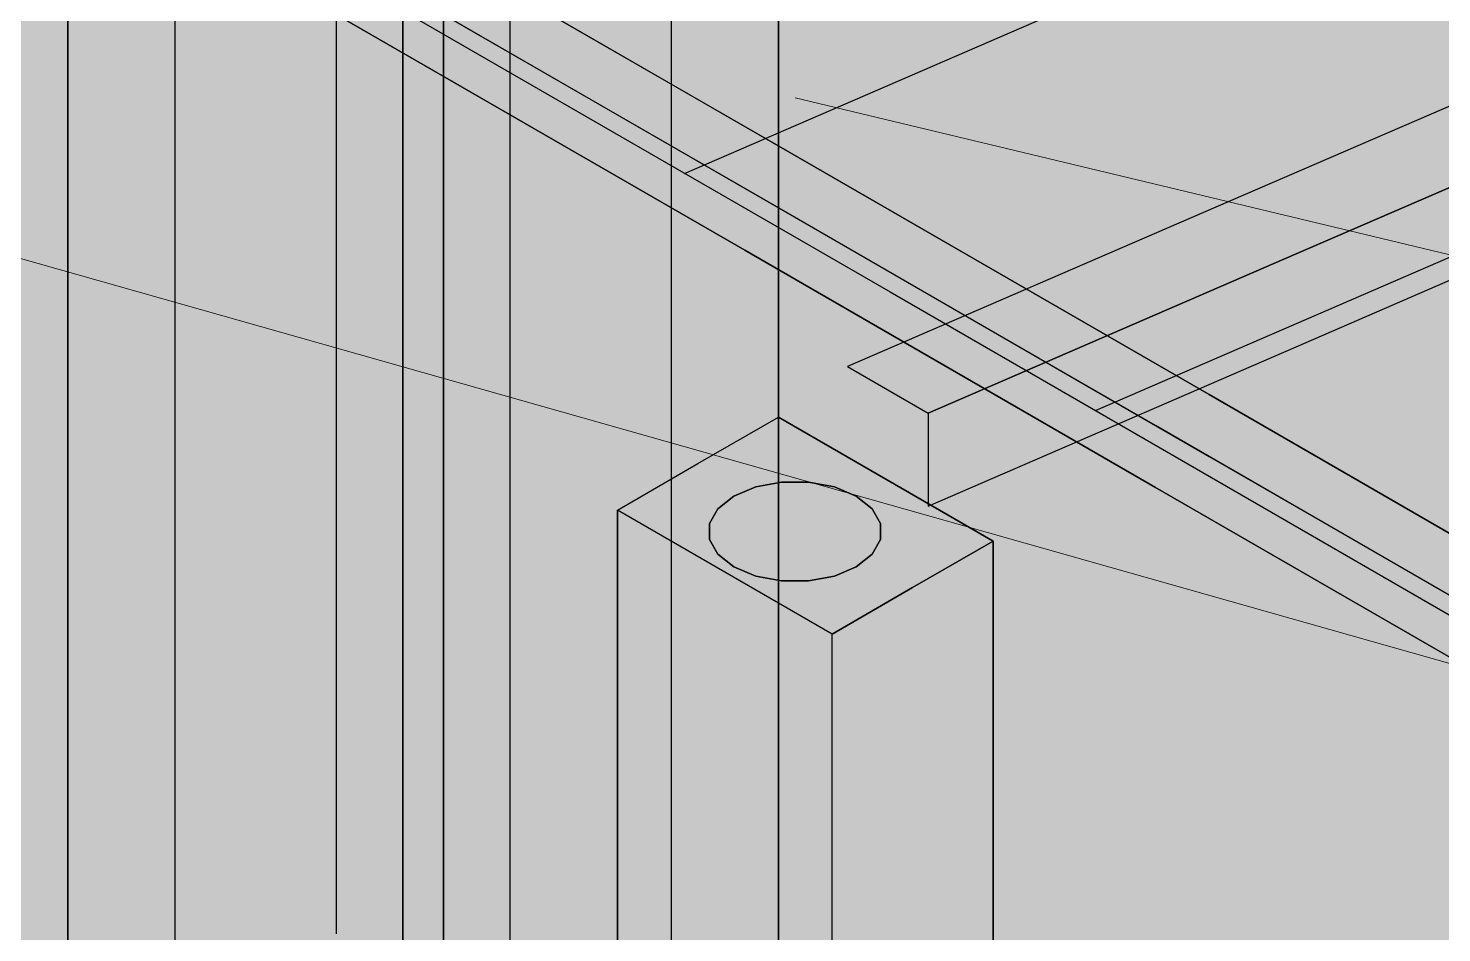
# Model space of a CAD drawing. Header units: metres. Extents: x 0 to 34.2, y 0 to 17.8.
# Drawn here: x 9.382 to 10.522, y 7.785 to 8.514 of the extents above; entities that cross this region are included whole.
import ezdxf

# ---------------------------------------------------------------- set-up
doc = ezdxf.new("R2010")
doc.units = ezdxf.units.M
doc.header["$LTSCALE"] = 0.25
doc.layers.add('ISO-ARISTAS', color=8, linetype='CONTINUOUS')
doc.layers.add('ISO-CONCRETO-SUP', color=254, linetype='CONTINUOUS', true_color=0xe8e8e8)
doc.layers.add('LLAMADAS', color=30, linetype='CONTINUOUS', lineweight=18)

msp = doc.modelspace()

# ---------------------------------------------------------------- linework, layer by layer
at = {"layer": 'ISO-ARISTAS', "color": 250}
for p, q in [((8.2542, 9.354), (10.0771, 8.3015)), ((9.9114, 8.3972), (12.0011, 9.3021)), ((10.2429, 8.2058), (12.3326, 9.1107)), ((9.6303, 8.8741), (9.6303, 8.5106)), ((9.6303, 8.8741), (9.6303, 8.5106)), ((9.7169, 8.4606), (9.7169, 8.8241)), ((9.7169, 8.8241), (9.7169, 8.4606)), ((9.4138, 8.3856), (9.4138, 8.7491)), ((9.4138, 8.7491), (9.4138, 8.3856)), ((9.9005, 8.7382), (9.9005, 8.3707)), ((9.9005, 8.7382), (9.9005, 8.3707)), ((9.5004, 8.3356), (9.5004, 8.6991)), ((9.5004, 8.3356), (9.5004, 8.6991)), ((9.9871, 8.3207), (9.9871, 8.6882)), ((9.9871, 8.6882), (9.9871, 8.3207)), ((9.684, 8.2457), (9.684, 8.6132)), ((9.684, 8.6132), (9.684, 8.2457)), ((10.0032, 8.4101), (9.6718, 8.6014)), ((9.6718, 8.6014), (10.0032, 8.4101)), ((9.9599, 8.3851), (9.6285, 8.5764)), ((9.9599, 8.3851), (9.6285, 8.5764)), ((9.7706, 8.1957), (9.7706, 8.5632)), ((9.7706, 8.1957), (9.7706, 8.5632)), ((9.6718, 8.5514), (10.0032, 8.3601)), ((9.6718, 8.5514), (10.0032, 8.3601)), ((9.9599, 8.3351), (9.6285, 8.5264)), ((9.6285, 8.5264), (9.9599, 8.3351)), ((9.6303, 8.5106), (9.6303, 8.147)), ((9.6303, 8.5106), (9.6303, 8.147)), ((10.6368, 8.4984), (10.3399, 8.3698)), ((9.7169, 8.097), (9.7169, 8.4606)), ((9.7169, 8.4606), (9.7169, 8.097)), ((10.7017, 8.4609), (10.4048, 8.3323)), ((10.4048, 8.3323), (10.7017, 8.4609)), ((10.3347, 8.2187), (10.0032, 8.4101)), ((10.0032, 8.4101), (10.3347, 8.2187)), ((9.4138, 8.022), (9.4138, 8.3856)), ((9.4138, 8.3856), (9.4138, 8.022)), ((10.2914, 8.1937), (9.9599, 8.3851)), ((10.2914, 8.1937), (9.9599, 8.3851)), ((10.4048, 8.2573), (10.7017, 8.3859)), ((9.9005, 8.3707), (9.9005, 8.0031)), ((9.9005, 8.3707), (9.9005, 8.0031)), ((10.0032, 8.3601), (10.3347, 8.1687)), ((10.0032, 8.3601), (10.3347, 8.1687)), ((10.3399, 8.3698), (10.0429, 8.2413)), ((9.5004, 7.972), (9.5004, 8.3356)), ((9.5004, 7.972), (9.5004, 8.3356)), ((10.2914, 8.1437), (9.9599, 8.3351)), ((9.9599, 8.3351), (10.2914, 8.1437)), ((10.4048, 8.3323), (10.1079, 8.2038)), ((10.1079, 8.2038), (10.4048, 8.3323)), ((9.9871, 7.9531), (9.9871, 8.3207)), ((9.9871, 8.3207), (9.9871, 7.9531)), ((10.0771, 8.3015), (11.9001, 7.249)), ((10.1079, 8.1288), (10.4048, 8.2573)), ((9.684, 7.8781), (9.684, 8.2457)), ((9.684, 8.2457), (9.684, 7.8781)), ((10.0429, 8.2413), (10.1079, 8.2038)), ((10.6661, 8.0273), (10.3347, 8.2187)), ((10.3347, 8.2187), (10.6661, 8.0273)), ((9.9221, 8.163), (9.9871, 8.2005)), ((9.9221, 8.163), (9.9871, 8.2005)), ((9.9871, 8.2005), (9.9871, 8.0805)), ((10.0737, 8.1505), (9.9871, 8.2005)), ((9.9871, 8.2005), (9.9871, 8.0805)), ((9.9871, 8.2005), (10.0737, 8.1505)), ((10.1079, 8.2038), (10.1079, 8.1288)), ((9.7706, 7.8281), (9.7706, 8.1957)), ((9.7706, 7.8281), (9.7706, 8.1957)), ((10.6228, 8.0023), (10.2914, 8.1937)), ((10.6228, 8.0023), (10.2914, 8.1937)), ((10.3347, 8.1687), (10.6661, 7.9773)), ((10.3347, 8.1687), (10.6661, 7.9773)), ((9.8572, 8.1255), (9.9221, 8.163)), ((9.8572, 8.1255), (9.9221, 8.163)), ((9.6303, 8.147), (9.6303, 7.7835)), ((9.6303, 8.147), (9.6303, 7.7835)), ((9.9688, 8.1442), (9.9511, 8.1368)), ((9.9688, 8.1442), (9.9511, 8.1368)), ((9.9688, 8.1442), (9.9511, 8.1368)), ((9.9511, 8.1368), (9.9688, 8.1442)), ((9.9896, 8.1481), (9.9688, 8.1442)), ((9.9896, 8.1481), (9.9688, 8.1442)), ((9.9896, 8.1481), (9.9688, 8.1442)), ((9.9688, 8.1442), (9.9896, 8.1481)), ((10.0114, 8.1481), (9.9896, 8.1481)), ((10.0114, 8.1481), (9.9896, 8.1481)), ((10.0114, 8.1481), (9.9896, 8.1481)), ((9.9896, 8.1481), (10.0114, 8.1481)), ((10.0322, 8.1442), (10.0114, 8.1481)), ((10.0322, 8.1442), (10.0114, 8.1481)), ((10.0322, 8.1442), (10.0114, 8.1481)), ((10.0114, 8.1481), (10.0322, 8.1442)), ((10.0499, 8.1368), (10.0322, 8.1442)), ((10.0499, 8.1368), (10.0322, 8.1442)), ((10.0499, 8.1368), (10.0322, 8.1442)), ((10.0322, 8.1442), (10.0499, 8.1368)), ((10.1603, 8.1005), (10.0737, 8.1505)), ((10.0737, 8.1505), (10.1603, 8.1005)), ((10.6228, 7.9523), (10.2914, 8.1437)), ((10.2914, 8.1437), (10.6228, 7.9523)), ((9.9511, 8.1368), (9.9383, 8.1265)), ((9.9511, 8.1368), (9.9383, 8.1265)), ((9.9511, 8.1368), (9.9383, 8.1265)), ((9.9383, 8.1265), (9.9511, 8.1368)), ((10.0627, 8.1265), (10.0499, 8.1368)), ((10.0627, 8.1265), (10.0499, 8.1368)), ((10.0627, 8.1265), (10.0499, 8.1368)), ((10.0499, 8.1368), (10.0627, 8.1265)), ((9.8572, 8.0055), (9.8572, 8.1255)), ((9.9438, 8.0755), (9.8572, 8.1255)), ((9.8572, 8.1255), (9.8572, 8.0055)), ((9.9438, 8.0755), (9.8572, 8.1255)), ((9.9383, 8.1265), (9.9315, 8.1146)), ((9.9383, 8.1265), (9.9315, 8.1146)), ((9.9383, 8.1265), (9.9315, 8.1146)), ((9.9315, 8.1146), (9.9383, 8.1265)), ((10.0694, 8.1146), (10.0627, 8.1265)), ((10.0694, 8.1146), (10.0627, 8.1265)), ((10.0694, 8.1146), (10.0627, 8.1265)), ((10.0627, 8.1265), (10.0694, 8.1146)), ((9.9315, 8.1146), (9.9315, 8.1019)), ((9.9315, 8.1146), (9.9315, 8.1019)), ((9.9315, 8.1146), (9.9315, 8.1019)), ((9.9315, 8.1019), (9.9315, 8.1146)), ((10.0694, 8.1019), (10.0694, 8.1146)), ((10.0694, 8.1019), (10.0694, 8.1146)), ((10.0694, 8.1019), (10.0694, 8.1146)), ((10.0694, 8.1146), (10.0694, 8.1019)), ((9.7169, 7.7335), (9.7169, 8.097)), ((9.7169, 8.097), (9.7169, 7.7335)), ((9.9315, 8.1019), (9.9383, 8.09)), ((9.9315, 8.1019), (9.9383, 8.09)), ((9.9315, 8.1019), (9.9383, 8.09)), ((9.9383, 8.09), (9.9315, 8.1019)), ((10.0627, 8.09), (10.0694, 8.1019)), ((10.0627, 8.09), (10.0694, 8.1019)), ((10.0627, 8.09), (10.0694, 8.1019)), ((10.0694, 8.1019), (10.0627, 8.09)), ((10.0953, 8.063), (10.1603, 8.1005)), ((10.1603, 8.1005), (10.0953, 8.063)), ((10.1603, 7.9805), (10.1603, 8.1005)), ((10.1603, 8.1005), (10.1603, 7.9805)), ((9.9383, 8.09), (9.9511, 8.0798)), ((9.9383, 8.09), (9.9511, 8.0798)), ((9.9383, 8.09), (9.9511, 8.0798)), ((9.9511, 8.0798), (9.9383, 8.09)), ((10.0499, 8.0798), (10.0627, 8.09)), ((10.0499, 8.0798), (10.0627, 8.09)), ((10.0499, 8.0798), (10.0627, 8.09)), ((10.0627, 8.09), (10.0499, 8.0798)), ((10.0304, 8.0255), (9.9438, 8.0755)), ((10.0304, 8.0255), (9.9438, 8.0755)), ((9.9511, 8.0798), (9.9688, 8.0723)), ((9.9511, 8.0798), (9.9688, 8.0723)), ((9.9511, 8.0798), (9.9688, 8.0723)), ((9.9688, 8.0723), (9.9511, 8.0798)), ((9.9871, 8.0805), (9.9871, 7.9605)), ((9.9871, 8.0805), (9.9871, 7.9605)), ((10.0322, 8.0723), (10.0499, 8.0798)), ((10.0322, 8.0723), (10.0499, 8.0798)), ((10.0322, 8.0723), (10.0499, 8.0798)), ((10.0499, 8.0798), (10.0322, 8.0723)), ((9.9688, 8.0723), (9.9896, 8.0684)), ((9.9688, 8.0723), (9.9896, 8.0684)), ((9.9688, 8.0723), (9.9896, 8.0684)), ((9.9896, 8.0684), (9.9688, 8.0723)), ((9.9896, 8.0684), (10.0114, 8.0684)), ((9.9896, 8.0684), (10.0114, 8.0684)), ((9.9896, 8.0684), (10.0114, 8.0684)), ((10.0114, 8.0684), (9.9896, 8.0684)), ((10.0114, 8.0684), (10.0322, 8.0723)), ((10.0114, 8.0684), (10.0322, 8.0723)), ((10.0114, 8.0684), (10.0322, 8.0723)), ((10.0322, 8.0723), (10.0114, 8.0684)), ((10.0304, 8.0255), (10.0953, 8.063)), ((10.0953, 8.063), (10.0304, 8.0255)), ((9.4138, 7.6585), (9.4138, 8.022)), ((9.4138, 8.022), (9.4138, 7.6585)), ((10.0304, 7.9055), (10.0304, 8.0255)), ((10.0304, 7.9055), (10.0304, 8.0255)), ((9.8572, 7.8855), (9.8572, 8.0055)), ((9.8572, 8.0055), (9.8572, 7.8855)), ((9.9005, 8.0031), (9.9005, 7.6356)), ((9.9005, 8.0031), (9.9005, 7.6356)), ((9.5004, 7.6085), (9.5004, 7.972)), ((9.5004, 7.6085), (9.5004, 7.972)), ((10.1603, 7.8605), (10.1603, 7.9805)), ((10.1603, 7.9805), (10.1603, 7.8605)), ((9.9871, 7.9605), (9.9871, 7.8405)), ((9.9871, 7.9605), (9.9871, 7.8405)), ((9.9871, 7.5856), (9.9871, 7.9531)), ((9.9871, 7.9531), (9.9871, 7.5856)), ((10.0304, 7.7855), (10.0304, 7.9055)), ((10.0304, 7.7855), (10.0304, 7.9055)), ((9.8572, 7.7655), (9.8572, 7.8855)), ((9.8572, 7.8855), (9.8572, 7.7655)), ((9.684, 7.5106), (9.684, 7.8781)), ((9.684, 7.8781), (9.684, 7.5106)), ((10.1603, 7.7405), (10.1603, 7.8605)), ((10.1603, 7.8605), (10.1603, 7.7405)), ((9.9871, 7.8405), (9.9871, 7.7205)), ((9.9871, 7.8405), (9.9871, 7.7205)), ((9.7706, 7.4606), (9.7706, 7.8281)), ((9.7706, 7.4606), (9.7706, 7.8281)), ((10.0304, 7.6655), (10.0304, 7.7855)), ((10.0304, 7.6655), (10.0304, 7.7855))]:
    msp.add_line(p, q, dxfattribs=at)
at = {"layer": 'ISO-CONCRETO-SUP', "true_color": 0xc9c7c0}
for points in [[(8.9649, 9.1506), (9.6356, 8.7634), (8.402, 8.8256), (9.0727, 8.4384)], [(10.1985, 9.0884), (10.8691, 8.7012), (9.6356, 8.7634), (10.3062, 8.3763)], [(9.6356, 8.7634), (10.3062, 8.3763), (9.0727, 8.4384), (9.7433, 8.0513)], [(10.8691, 8.7012), (11.5397, 8.3141), (10.3062, 8.3763), (10.9768, 7.9891)], [(9.0727, 8.4384), (9.7433, 8.0513), (8.5097, 8.1134), (9.1804, 7.7263)], [(10.3062, 8.3763), (10.9768, 7.9891), (9.7433, 8.0513), (10.4139, 7.6641)], [(9.7433, 8.0513), (10.4139, 7.6641), (9.1804, 7.7263), (9.851, 7.3391)], [(10.9768, 7.9891), (11.6475, 7.6019), (10.4139, 7.6641), (11.0845, 7.2769)]]:
    msp.add_solid(points, dxfattribs=at)
at = {"layer": 'ISO-CONCRETO-SUP', "true_color": 0x575d65}
for points in [[(9.6303, 8.5106), (9.4138, 8.3856), (9.6303, 8.8741), (9.4138, 8.7491)], [(9.7169, 8.4606), (9.5004, 8.3356), (9.7169, 8.8241), (9.5004, 8.6991)], [(9.9005, 8.3707), (9.684, 8.2457), (9.9005, 8.7382), (9.684, 8.6132)], [(9.9871, 8.3207), (9.7706, 8.1957), (9.9871, 8.6882), (9.7706, 8.5632)], [(9.6303, 8.147), (9.4138, 8.022), (9.6303, 8.5106), (9.4138, 8.3856)], [(9.7169, 8.097), (9.5004, 7.972), (9.7169, 8.4606), (9.5004, 8.3356)], [(10.4048, 8.2573), (10.7017, 8.3859), (10.4048, 8.3323), (10.7017, 8.4609)], [(9.9005, 8.0031), (9.684, 7.8781), (9.9005, 8.3707), (9.684, 8.2457)], [(10.1079, 8.1288), (10.4048, 8.2573), (10.1079, 8.2038), (10.4048, 8.3323)], [(9.9871, 7.9531), (9.7706, 7.8281), (9.9871, 8.3207), (9.7706, 8.1957)], [(9.6303, 7.7835), (9.4138, 7.6585), (9.6303, 8.147), (9.4138, 8.022)], [(9.7169, 7.7335), (9.5004, 7.6085), (9.7169, 8.097), (9.5004, 7.972)], [(9.9005, 7.6356), (9.684, 7.5106), (9.9005, 8.0031), (9.684, 7.8781)], [(9.9871, 7.5856), (9.7706, 7.4606), (9.9871, 7.9531), (9.7706, 7.8281)]]:
    msp.add_solid(points, dxfattribs=at)
at = {"layer": 'ISO-CONCRETO-SUP', "true_color": 0x616771}
for points in [[(9.6303, 8.5106), (9.7169, 8.4606), (9.6303, 8.8741), (9.7169, 8.8241)], [(9.4138, 8.3856), (9.5004, 8.3356), (9.4138, 8.7491), (9.5004, 8.6991)], [(9.9005, 8.3707), (9.9871, 8.3207), (9.9005, 8.7382), (9.9871, 8.6882)], [(9.684, 8.2457), (9.7706, 8.1957), (9.684, 8.6132), (9.7706, 8.5632)], [(9.6718, 8.5514), (10.0032, 8.3601), (9.6718, 8.6014), (10.0032, 8.4101)], [(9.6285, 8.5264), (9.9599, 8.3351), (9.6285, 8.5764), (9.9599, 8.3851)], [(9.6303, 8.147), (9.7169, 8.097), (9.6303, 8.5106), (9.7169, 8.4606)], [(10.0032, 8.3601), (10.3347, 8.1687), (10.0032, 8.4101), (10.3347, 8.2187)], [(9.4138, 8.022), (9.5004, 7.972), (9.4138, 8.3856), (9.5004, 8.3356)], [(9.9599, 8.3351), (10.2914, 8.1437), (9.9599, 8.3851), (10.2914, 8.1937)], [(9.9005, 8.0031), (9.9871, 7.9531), (9.9005, 8.3707), (9.9871, 8.3207)], [(9.684, 7.8781), (9.7706, 7.8281), (9.684, 8.2457), (9.7706, 8.1957)], [(10.3347, 8.1687), (10.6661, 7.9773), (10.3347, 8.2187), (10.6661, 8.0273)], [(10.2914, 8.1437), (10.6228, 7.9523), (10.2914, 8.1937), (10.6228, 8.0023)], [(9.6303, 7.7835), (9.7169, 7.7335), (9.6303, 8.147), (9.7169, 8.097)], [(9.4138, 7.6585), (9.5004, 7.6085), (9.4138, 8.022), (9.5004, 7.972)], [(9.9005, 7.6356), (9.9871, 7.5856), (9.9005, 8.0031), (9.9871, 7.9531)], [(9.684, 7.5106), (9.7706, 7.4606), (9.684, 7.8781), (9.7706, 7.8281)]]:
    msp.add_solid(points, dxfattribs=at)
at = {"layer": 'ISO-CONCRETO-SUP', "true_color": 0x7c93a9}
for points in [[(9.9511, 8.6134), (9.9383, 8.6032), (9.9511, 8.5181), (9.9383, 8.5079)], [(10.0499, 8.5564), (10.0627, 8.5666), (10.0499, 8.4611), (10.0627, 8.4713)], [(9.9511, 8.5181), (9.9383, 8.5079), (9.9511, 8.4228), (9.9383, 8.4125)], [(10.0499, 8.4611), (10.0627, 8.4713), (10.0499, 8.3658), (10.0627, 8.376)], [(9.9511, 8.4228), (9.9383, 8.4125), (9.9511, 8.3274), (9.9383, 8.3172)], [(10.0499, 8.3658), (10.0627, 8.376), (10.0499, 8.2704), (10.0627, 8.2806)], [(9.9511, 8.3274), (9.9383, 8.3172), (9.9511, 8.2321), (9.9383, 8.2219)], [(10.0499, 8.2704), (10.0627, 8.2806), (10.0499, 8.1751), (10.0627, 8.1853)], [(9.9511, 8.2321), (9.9383, 8.2219), (9.9511, 8.1368), (9.9383, 8.1265)], [(10.0499, 8.1751), (10.0627, 8.1853), (10.0499, 8.0798), (10.0627, 8.09)], [(9.9511, 8.1368), (9.9383, 8.1265), (9.9511, 8.0368), (9.9383, 8.0265)], [(10.0499, 8.0798), (10.0627, 8.09), (10.0499, 7.9798), (10.0627, 7.99)], [(9.9511, 8.0368), (9.9383, 8.0265), (9.9511, 7.9368), (9.9383, 7.9265)], [(10.0499, 7.9798), (10.0627, 7.99), (10.0499, 7.8798), (10.0627, 7.89)], [(9.9511, 7.9368), (9.9383, 7.9265), (9.9511, 7.8368), (9.9383, 7.8265)], [(10.0499, 7.8798), (10.0627, 7.89), (10.0499, 7.7798), (10.0627, 7.79)], [(9.9511, 7.8368), (9.9383, 7.8265), (9.9511, 7.7368), (9.9383, 7.7265)], [(10.0499, 7.7798), (10.0627, 7.79), (10.0499, 7.6798), (10.0627, 7.69)]]:
    msp.add_solid(points, dxfattribs=at)
at = {"layer": 'ISO-CONCRETO-SUP', "true_color": 0x8da7c1}
for points in [[(10.0627, 8.6032), (10.0499, 8.6134), (10.0627, 8.5079), (10.0499, 8.5181)], [(9.9383, 8.5666), (9.9511, 8.5564), (9.9383, 8.4713), (9.9511, 8.4611)], [(10.0627, 8.5079), (10.0499, 8.5181), (10.0627, 8.4125), (10.0499, 8.4228)], [(9.9383, 8.4713), (9.9511, 8.4611), (9.9383, 8.376), (9.9511, 8.3658)], [(10.0627, 8.4125), (10.0499, 8.4228), (10.0627, 8.3172), (10.0499, 8.3274)], [(9.9383, 8.376), (9.9511, 8.3658), (9.9383, 8.2806), (9.9511, 8.2704)], [(10.0627, 8.3172), (10.0499, 8.3274), (10.0627, 8.2219), (10.0499, 8.2321)], [(9.9383, 8.2806), (9.9511, 8.2704), (9.9383, 8.1853), (9.9511, 8.1751)], [(10.0627, 8.2219), (10.0499, 8.2321), (10.0627, 8.1265), (10.0499, 8.1368)], [(9.9383, 8.1853), (9.9511, 8.1751), (9.9383, 8.09), (9.9511, 8.0798)], [(10.0627, 8.1265), (10.0499, 8.1368), (10.0627, 8.0265), (10.0499, 8.0368)], [(9.9383, 8.09), (9.9511, 8.0798), (9.9383, 7.99), (9.9511, 7.9798)], [(10.0627, 8.0265), (10.0499, 8.0368), (10.0627, 7.9265), (10.0499, 7.9368)], [(9.9383, 7.99), (9.9511, 7.9798), (9.9383, 7.89), (9.9511, 7.8798)], [(10.0627, 7.9265), (10.0499, 7.9368), (10.0627, 7.8265), (10.0499, 7.8368)], [(9.9383, 7.89), (9.9511, 7.8798), (9.9383, 7.79), (9.9511, 7.7798)], [(10.0627, 7.8265), (10.0499, 7.8368), (10.0627, 7.7265), (10.0499, 7.7368)], [(9.9383, 7.79), (9.9511, 7.7798), (9.9383, 7.69), (9.9511, 7.6798)]]:
    msp.add_solid(points, dxfattribs=at)
at = {"layer": 'ISO-CONCRETO-SUP', "true_color": 0x6b737d}
for points in [[(9.6718, 8.6014), (10.0032, 8.4101), (9.6285, 8.5764), (9.9599, 8.3851)], [(9.6718, 8.5514), (10.0032, 8.3601), (9.6285, 8.5264), (9.9599, 8.3351)], [(10.0032, 8.4101), (10.3347, 8.2187), (9.9599, 8.3851), (10.2914, 8.1937)], [(10.0032, 8.3601), (10.3347, 8.1687), (9.9599, 8.3351), (10.2914, 8.1437)], [(10.3347, 8.2187), (10.6661, 8.0273), (10.2914, 8.1937), (10.6228, 8.0023)], [(10.3347, 8.1687), (10.6661, 7.9773), (10.2914, 8.1437), (10.6228, 7.9523)]]:
    msp.add_solid(points, dxfattribs=at)
at = {"layer": 'ISO-CONCRETO-SUP', "true_color": 0x6d8195}
for points in [[(9.9383, 8.6032), (9.9315, 8.5912), (9.9383, 8.5079), (9.9315, 8.4959)], [(10.0627, 8.5666), (10.0694, 8.5786), (10.0627, 8.4713), (10.0694, 8.4833)], [(9.9383, 8.5079), (9.9315, 8.4959), (9.9383, 8.4125), (9.9315, 8.4006)], [(10.0627, 8.4713), (10.0694, 8.4833), (10.0627, 8.376), (10.0694, 8.3879)], [(9.9383, 8.4125), (9.9315, 8.4006), (9.9383, 8.3172), (9.9315, 8.3052)], [(10.0627, 8.376), (10.0694, 8.3879), (10.0627, 8.2806), (10.0694, 8.2926)], [(9.9383, 8.3172), (9.9315, 8.3052), (9.9383, 8.2219), (9.9315, 8.2099)], [(10.0627, 8.2806), (10.0694, 8.2926), (10.0627, 8.1853), (10.0694, 8.1973)], [(9.9383, 8.2219), (9.9315, 8.2099), (9.9383, 8.1265), (9.9315, 8.1146)], [(10.0627, 8.1853), (10.0694, 8.1973), (10.0627, 8.09), (10.0694, 8.1019)], [(9.9383, 8.1265), (9.9315, 8.1146), (9.9383, 8.0265), (9.9315, 8.0146)], [(10.0627, 8.09), (10.0694, 8.1019), (10.0627, 7.99), (10.0694, 8.0019)], [(9.9383, 8.0265), (9.9315, 8.0146), (9.9383, 7.9265), (9.9315, 7.9146)], [(10.0627, 7.99), (10.0694, 8.0019), (10.0627, 7.89), (10.0694, 7.9019)], [(9.9383, 7.9265), (9.9315, 7.9146), (9.9383, 7.8265), (9.9315, 7.8146)], [(10.0627, 7.89), (10.0694, 7.9019), (10.0627, 7.79), (10.0694, 7.8019)], [(9.9383, 7.8265), (9.9315, 7.8146), (9.9383, 7.7265), (9.9315, 7.7146)], [(10.0627, 7.79), (10.0694, 7.8019), (10.0627, 7.69), (10.0694, 7.7019)]]:
    msp.add_solid(points, dxfattribs=at)
at = {"layer": 'ISO-CONCRETO-SUP', "true_color": 0x8199b0}
for points in [[(10.0694, 8.5912), (10.0627, 8.6032), (10.0694, 8.4959), (10.0627, 8.5079)], [(9.9315, 8.5786), (9.9383, 8.5666), (9.9315, 8.4833), (9.9383, 8.4713)], [(10.0694, 8.4959), (10.0627, 8.5079), (10.0694, 8.4006), (10.0627, 8.4125)], [(9.9315, 8.4833), (9.9383, 8.4713), (9.9315, 8.3879), (9.9383, 8.376)], [(10.0694, 8.4006), (10.0627, 8.4125), (10.0694, 8.3052), (10.0627, 8.3172)], [(9.9315, 8.3879), (9.9383, 8.376), (9.9315, 8.2926), (9.9383, 8.2806)], [(10.0694, 8.3052), (10.0627, 8.3172), (10.0694, 8.2099), (10.0627, 8.2219)], [(9.9315, 8.2926), (9.9383, 8.2806), (9.9315, 8.1973), (9.9383, 8.1853)], [(10.0694, 8.2099), (10.0627, 8.2219), (10.0694, 8.1146), (10.0627, 8.1265)], [(9.9315, 8.1973), (9.9383, 8.1853), (9.9315, 8.1019), (9.9383, 8.09)], [(10.0694, 8.1146), (10.0627, 8.1265), (10.0694, 8.0146), (10.0627, 8.0265)], [(9.9315, 8.1019), (9.9383, 8.09), (9.9315, 8.0019), (9.9383, 7.99)], [(10.0694, 8.0146), (10.0627, 8.0265), (10.0694, 7.9146), (10.0627, 7.9265)], [(9.9315, 8.0019), (9.9383, 7.99), (9.9315, 7.9019), (9.9383, 7.89)], [(10.0694, 7.9146), (10.0627, 7.9265), (10.0694, 7.8146), (10.0627, 7.8265)], [(9.9315, 7.9019), (9.9383, 7.89), (9.9315, 7.8019), (9.9383, 7.79)], [(10.0694, 7.8146), (10.0627, 7.8265), (10.0694, 7.7146), (10.0627, 7.7265)], [(9.9315, 7.8019), (9.9383, 7.79), (9.9315, 7.7019), (9.9383, 7.69)]]:
    msp.add_solid(points, dxfattribs=at)
at = {"layer": 'ISO-CONCRETO-SUP', "true_color": 0x73889d}
for points in [[(9.9315, 8.5912), (9.9315, 8.5786), (9.9315, 8.4959), (9.9315, 8.4833)], [(10.0694, 8.5786), (10.0694, 8.5912), (10.0694, 8.4833), (10.0694, 8.4959)], [(9.9315, 8.4959), (9.9315, 8.4833), (9.9315, 8.4006), (9.9315, 8.3879)], [(10.0694, 8.4833), (10.0694, 8.4959), (10.0694, 8.3879), (10.0694, 8.4006)], [(9.9315, 8.4006), (9.9315, 8.3879), (9.9315, 8.3052), (9.9315, 8.2926)], [(10.0694, 8.3879), (10.0694, 8.4006), (10.0694, 8.2926), (10.0694, 8.3052)], [(9.9315, 8.3052), (9.9315, 8.2926), (9.9315, 8.2099), (9.9315, 8.1973)], [(10.0694, 8.2926), (10.0694, 8.3052), (10.0694, 8.1973), (10.0694, 8.2099)], [(9.9315, 8.2099), (9.9315, 8.1973), (9.9315, 8.1146), (9.9315, 8.1019)], [(10.0694, 8.1973), (10.0694, 8.2099), (10.0694, 8.1019), (10.0694, 8.1146)], [(9.9315, 8.1146), (9.9315, 8.1019), (9.9315, 8.0146), (9.9315, 8.0019)], [(10.0694, 8.1019), (10.0694, 8.1146), (10.0694, 8.0019), (10.0694, 8.0146)], [(9.9315, 8.0146), (9.9315, 8.0019), (9.9315, 7.9146), (9.9315, 7.9019)], [(10.0694, 8.0019), (10.0694, 8.0146), (10.0694, 7.9019), (10.0694, 7.9146)], [(9.9315, 7.9146), (9.9315, 7.9019), (9.9315, 7.8146), (9.9315, 7.8019)], [(10.0694, 7.9019), (10.0694, 7.9146), (10.0694, 7.8019), (10.0694, 7.8146)], [(9.9315, 7.8146), (9.9315, 7.8019), (9.9315, 7.7146), (9.9315, 7.7019)], [(10.0694, 7.8019), (10.0694, 7.8146), (10.0694, 7.7019), (10.0694, 7.7146)]]:
    msp.add_solid(points, dxfattribs=at)
at = {"layer": 'ISO-CONCRETO-SUP', "true_color": 0x95b1cc}
for points in [[(9.9511, 8.5564), (9.9688, 8.549), (9.9511, 8.4611), (9.9688, 8.4537)], [(10.0499, 8.5181), (10.0322, 8.5255), (10.0499, 8.4228), (10.0322, 8.4302)], [(9.9511, 8.4611), (9.9688, 8.4537), (9.9511, 8.3658), (9.9688, 8.3583)], [(10.0499, 8.4228), (10.0322, 8.4302), (10.0499, 8.3274), (10.0322, 8.3348)], [(9.9511, 8.3658), (9.9688, 8.3583), (9.9511, 8.2704), (9.9688, 8.263)], [(10.0499, 8.3274), (10.0322, 8.3348), (10.0499, 8.2321), (10.0322, 8.2395)], [(9.9511, 8.2704), (9.9688, 8.263), (9.9511, 8.1751), (9.9688, 8.1677)], [(10.0499, 8.2321), (10.0322, 8.2395), (10.0499, 8.1368), (10.0322, 8.1442)], [(9.9511, 8.1751), (9.9688, 8.1677), (9.9511, 8.0798), (9.9688, 8.0723)], [(10.0499, 8.1368), (10.0322, 8.1442), (10.0499, 8.0368), (10.0322, 8.0442)], [(9.9511, 8.0798), (9.9688, 8.0723), (9.9511, 7.9798), (9.9688, 7.9723)], [(10.0499, 8.0368), (10.0322, 8.0442), (10.0499, 7.9368), (10.0322, 7.9442)], [(9.9511, 7.9798), (9.9688, 7.9723), (9.9511, 7.8798), (9.9688, 7.8723)], [(10.0499, 7.9368), (10.0322, 7.9442), (10.0499, 7.8368), (10.0322, 7.8442)], [(9.9511, 7.8798), (9.9688, 7.8723), (9.9511, 7.7798), (9.9688, 7.7723)], [(10.0499, 7.8368), (10.0322, 7.8442), (10.0499, 7.7368), (10.0322, 7.7442)]]:
    msp.add_solid(points, dxfattribs=at)
at = {"layer": 'ISO-CONCRETO-SUP', "true_color": 0x88a2bb}
for points in [[(10.0322, 8.549), (10.0499, 8.5564), (10.0322, 8.4537), (10.0499, 8.4611)], [(9.9688, 8.5255), (9.9511, 8.5181), (9.9688, 8.4302), (9.9511, 8.4228)], [(10.0322, 8.4537), (10.0499, 8.4611), (10.0322, 8.3583), (10.0499, 8.3658)], [(9.9688, 8.4302), (9.9511, 8.4228), (9.9688, 8.3348), (9.9511, 8.3274)], [(10.0322, 8.3583), (10.0499, 8.3658), (10.0322, 8.263), (10.0499, 8.2704)], [(9.9688, 8.3348), (9.9511, 8.3274), (9.9688, 8.2395), (9.9511, 8.2321)], [(10.0322, 8.263), (10.0499, 8.2704), (10.0322, 8.1677), (10.0499, 8.1751)], [(9.9688, 8.2395), (9.9511, 8.2321), (9.9688, 8.1442), (9.9511, 8.1368)], [(10.0322, 8.1677), (10.0499, 8.1751), (10.0322, 8.0723), (10.0499, 8.0798)], [(9.9688, 8.1442), (9.9511, 8.1368), (9.9688, 8.0442), (9.9511, 8.0368)], [(10.0322, 8.0723), (10.0499, 8.0798), (10.0322, 7.9723), (10.0499, 7.9798)], [(9.9688, 8.0442), (9.9511, 8.0368), (9.9688, 7.9442), (9.9511, 7.9368)], [(10.0322, 7.9723), (10.0499, 7.9798), (10.0322, 7.8723), (10.0499, 7.8798)], [(9.9688, 7.9442), (9.9511, 7.9368), (9.9688, 7.8442), (9.9511, 7.8368)], [(10.0322, 7.8723), (10.0499, 7.8798), (10.0322, 7.7723), (10.0499, 7.7798)], [(9.9688, 7.8442), (9.9511, 7.8368), (9.9688, 7.7442), (9.9511, 7.7368)]]:
    msp.add_solid(points, dxfattribs=at)
at = {"layer": 'ISO-CONCRETO-SUP', "true_color": 0x99b6d1}
for points in [[(9.9688, 8.549), (9.9896, 8.5451), (9.9688, 8.4537), (9.9896, 8.4498)], [(10.0322, 8.5255), (10.0114, 8.5294), (10.0322, 8.4302), (10.0114, 8.4341)], [(9.9688, 8.4537), (9.9896, 8.4498), (9.9688, 8.3583), (9.9896, 8.3544)], [(10.0322, 8.4302), (10.0114, 8.4341), (10.0322, 8.3348), (10.0114, 8.3387)], [(9.9688, 8.3583), (9.9896, 8.3544), (9.9688, 8.263), (9.9896, 8.2591)], [(10.0322, 8.3348), (10.0114, 8.3387), (10.0322, 8.2395), (10.0114, 8.2434)], [(9.9688, 8.263), (9.9896, 8.2591), (9.9688, 8.1677), (9.9896, 8.1638)], [(10.0322, 8.2395), (10.0114, 8.2434), (10.0322, 8.1442), (10.0114, 8.1481)], [(9.9688, 8.1677), (9.9896, 8.1638), (9.9688, 8.0723), (9.9896, 8.0684)], [(10.0322, 8.1442), (10.0114, 8.1481), (10.0322, 8.0442), (10.0114, 8.0481)], [(9.9688, 8.0723), (9.9896, 8.0684), (9.9688, 7.9723), (9.9896, 7.9684)], [(10.0322, 8.0442), (10.0114, 8.0481), (10.0322, 7.9442), (10.0114, 7.9481)], [(9.9688, 7.9723), (9.9896, 7.9684), (9.9688, 7.8723), (9.9896, 7.8684)], [(10.0322, 7.9442), (10.0114, 7.9481), (10.0322, 7.8442), (10.0114, 7.8481)], [(9.9688, 7.8723), (9.9896, 7.8684), (9.9688, 7.7723), (9.9896, 7.7684)], [(10.0322, 7.8442), (10.0114, 7.8481), (10.0322, 7.7442), (10.0114, 7.7481)]]:
    msp.add_solid(points, dxfattribs=at)
at = {"layer": 'ISO-CONCRETO-SUP', "true_color": 0x98b5d0}
for points in [[(9.9896, 8.5451), (10.0114, 8.5451), (9.9896, 8.4498), (10.0114, 8.4498)], [(10.0114, 8.5294), (9.9896, 8.5294), (10.0114, 8.4341), (9.9896, 8.4341)], [(9.9896, 8.4498), (10.0114, 8.4498), (9.9896, 8.3544), (10.0114, 8.3544)], [(10.0114, 8.4341), (9.9896, 8.4341), (10.0114, 8.3387), (9.9896, 8.3387)], [(9.9896, 8.3544), (10.0114, 8.3544), (9.9896, 8.2591), (10.0114, 8.2591)], [(10.0114, 8.3387), (9.9896, 8.3387), (10.0114, 8.2434), (9.9896, 8.2434)], [(9.9896, 8.2591), (10.0114, 8.2591), (9.9896, 8.1638), (10.0114, 8.1638)], [(10.0114, 8.2434), (9.9896, 8.2434), (10.0114, 8.1481), (9.9896, 8.1481)], [(9.9896, 8.1638), (10.0114, 8.1638), (9.9896, 8.0684), (10.0114, 8.0684)], [(10.0114, 8.1481), (9.9896, 8.1481), (10.0114, 8.0481), (9.9896, 8.0481)], [(9.9896, 8.0684), (10.0114, 8.0684), (9.9896, 7.9684), (10.0114, 7.9684)], [(10.0114, 8.0481), (9.9896, 8.0481), (10.0114, 7.9481), (9.9896, 7.9481)], [(9.9896, 7.9684), (10.0114, 7.9684), (9.9896, 7.8684), (10.0114, 7.8684)], [(10.0114, 7.9481), (9.9896, 7.9481), (10.0114, 7.8481), (9.9896, 7.8481)], [(9.9896, 7.8684), (10.0114, 7.8684), (9.9896, 7.7684), (10.0114, 7.7684)], [(10.0114, 7.8481), (9.9896, 7.8481), (10.0114, 7.7481), (9.9896, 7.7481)]]:
    msp.add_solid(points, dxfattribs=at)
at = {"layer": 'ISO-CONCRETO-SUP', "true_color": 0x92aec8}
for points in [[(10.0114, 8.5451), (10.0322, 8.549), (10.0114, 8.4498), (10.0322, 8.4537)], [(9.9896, 8.5294), (9.9688, 8.5255), (9.9896, 8.4341), (9.9688, 8.4302)], [(10.0114, 8.4498), (10.0322, 8.4537), (10.0114, 8.3544), (10.0322, 8.3583)], [(9.9896, 8.4341), (9.9688, 8.4302), (9.9896, 8.3387), (9.9688, 8.3348)], [(10.0114, 8.3544), (10.0322, 8.3583), (10.0114, 8.2591), (10.0322, 8.263)], [(9.9896, 8.3387), (9.9688, 8.3348), (9.9896, 8.2434), (9.9688, 8.2395)], [(10.0114, 8.2591), (10.0322, 8.263), (10.0114, 8.1638), (10.0322, 8.1677)], [(9.9896, 8.2434), (9.9688, 8.2395), (9.9896, 8.1481), (9.9688, 8.1442)], [(10.0114, 8.1638), (10.0322, 8.1677), (10.0114, 8.0684), (10.0322, 8.0723)], [(9.9896, 8.1481), (9.9688, 8.1442), (9.9896, 8.0481), (9.9688, 8.0442)], [(10.0114, 8.0684), (10.0322, 8.0723), (10.0114, 7.9684), (10.0322, 7.9723)], [(9.9896, 8.0481), (9.9688, 8.0442), (9.9896, 7.9481), (9.9688, 7.9442)], [(10.0114, 7.9684), (10.0322, 7.9723), (10.0114, 7.8684), (10.0322, 7.8723)], [(9.9896, 7.9481), (9.9688, 7.9442), (9.9896, 7.8481), (9.9688, 7.8442)], [(10.0114, 7.8684), (10.0322, 7.8723), (10.0114, 7.7684), (10.0322, 7.7723)], [(9.9896, 7.8481), (9.9688, 7.8442), (9.9896, 7.7481), (9.9688, 7.7442)]]:
    msp.add_solid(points, dxfattribs=at)
at = {"layer": 'ISO-CONCRETO-SUP', "true_color": 0x686f79}
for points in [[(10.3399, 8.3698), (10.4048, 8.3323), (10.6368, 8.4984), (10.7017, 8.4609)], [(10.0429, 8.2413), (10.1079, 8.2038), (10.3399, 8.3698), (10.4048, 8.3323)]]:
    msp.add_solid(points, dxfattribs=at)
at = {"layer": 'ISO-CONCRETO-SUP', "true_color": 0x9f9f9b}
for points in [[(9.9871, 8.0805), (9.9221, 8.043), (9.9871, 8.2005), (9.9221, 8.163)], [(9.9221, 8.043), (9.8572, 8.0055), (9.9221, 8.163), (9.8572, 8.1255)], [(10.1603, 7.9805), (10.0953, 7.943), (10.1603, 8.1005), (10.0953, 8.063)], [(9.9871, 7.9605), (9.9221, 7.923), (9.9871, 8.0805), (9.9221, 8.043)], [(10.0953, 7.943), (10.0304, 7.9055), (10.0953, 8.063), (10.0304, 8.0255)], [(9.9221, 7.923), (9.8572, 7.8855), (9.9221, 8.043), (9.8572, 8.0055)], [(10.1603, 7.8605), (10.0953, 7.823), (10.1603, 7.9805), (10.0953, 7.943)], [(9.9871, 7.8405), (9.9221, 7.803), (9.9871, 7.9605), (9.9221, 7.923)], [(10.0953, 7.823), (10.0304, 7.7855), (10.0953, 7.943), (10.0304, 7.9055)], [(9.9221, 7.803), (9.8572, 7.7655), (9.9221, 7.923), (9.8572, 7.8855)], [(10.1603, 7.7405), (10.0953, 7.703), (10.1603, 7.8605), (10.0953, 7.823)], [(9.9871, 7.7205), (9.9221, 7.683), (9.9871, 7.8405), (9.9221, 7.803)], [(10.0953, 7.703), (10.0304, 7.6655), (10.0953, 7.823), (10.0304, 7.7855)], [(9.9221, 7.683), (9.8572, 7.6455), (9.9221, 7.803), (9.8572, 7.7655)]]:
    msp.add_solid(points, dxfattribs=at)
at = {"layer": 'ISO-CONCRETO-SUP', "true_color": 0xc5c5c0}
for points in [[(9.9871, 8.2005), (10.0737, 8.1505), (9.9221, 8.163), (10.0087, 8.113)], [(9.9221, 8.163), (10.0087, 8.113), (9.8572, 8.1255), (9.9438, 8.0755)], [(10.0737, 8.1505), (10.1603, 8.1005), (10.0087, 8.113), (10.0953, 8.063)], [(10.0087, 8.113), (10.0953, 8.063), (9.9438, 8.0755), (10.0304, 8.0255)]]:
    msp.add_solid(points, dxfattribs=at)
at = {"layer": 'ISO-CONCRETO-SUP', "true_color": 0xb2b2ad}
for points in [[(9.9871, 8.0805), (10.0737, 8.0305), (9.9871, 8.2005), (10.0737, 8.1505)], [(10.0737, 8.0305), (10.1603, 7.9805), (10.0737, 8.1505), (10.1603, 8.1005)], [(9.8572, 8.0055), (9.9438, 7.9555), (9.8572, 8.1255), (9.9438, 8.0755)], [(9.9438, 7.9555), (10.0304, 7.9055), (9.9438, 8.0755), (10.0304, 8.0255)], [(9.9871, 7.9605), (10.0737, 7.9105), (9.9871, 8.0805), (10.0737, 8.0305)], [(10.0737, 7.9105), (10.1603, 7.8605), (10.0737, 8.0305), (10.1603, 7.9805)], [(9.8572, 7.8855), (9.9438, 7.8355), (9.8572, 8.0055), (9.9438, 7.9555)], [(9.9871, 7.8405), (10.0737, 7.7905), (9.9871, 7.9605), (10.0737, 7.9105)], [(9.9438, 7.8355), (10.0304, 7.7855), (9.9438, 7.9555), (10.0304, 7.9055)], [(10.0737, 7.7905), (10.1603, 7.7405), (10.0737, 7.9105), (10.1603, 7.8605)], [(9.8572, 7.7655), (9.9438, 7.7155), (9.8572, 7.8855), (9.9438, 7.8355)], [(9.9438, 7.7155), (10.0304, 7.6655), (9.9438, 7.8355), (10.0304, 7.7855)], [(9.9871, 7.7205), (10.0737, 7.6705), (9.9871, 7.8405), (10.0737, 7.7905)], [(10.0737, 7.6705), (10.1603, 7.6205), (10.0737, 7.7905), (10.1603, 7.7405)]]:
    msp.add_solid(points, dxfattribs=at)
at = {"layer": 'ISO-CONCRETO-SUP', "true_color": 0xa1c0dd}
for points in [[(10.0005, 8.1082), (9.9688, 8.1442), (9.9511, 8.1368)], [(10.0005, 8.1082), (9.9688, 8.1442), (9.9511, 8.1368)], [(10.0005, 8.1082), (9.9896, 8.1481), (9.9688, 8.1442)], [(10.0005, 8.1082), (9.9896, 8.1481), (9.9688, 8.1442)], [(10.0005, 8.1082), (10.0114, 8.1481), (9.9896, 8.1481)], [(10.0005, 8.1082), (10.0114, 8.1481), (9.9896, 8.1481)], [(10.0005, 8.1082), (10.0322, 8.1442), (10.0114, 8.1481)], [(10.0005, 8.1082), (10.0322, 8.1442), (10.0114, 8.1481)], [(10.0005, 8.1082), (10.0499, 8.1368), (10.0322, 8.1442)], [(10.0005, 8.1082), (10.0499, 8.1368), (10.0322, 8.1442)], [(10.0005, 8.1082), (9.9511, 8.1368), (9.9383, 8.1265)], [(10.0005, 8.1082), (9.9511, 8.1368), (9.9383, 8.1265)], [(10.0005, 8.1082), (10.0627, 8.1265), (10.0499, 8.1368)], [(10.0005, 8.1082), (10.0627, 8.1265), (10.0499, 8.1368)], [(10.0005, 8.1082), (9.9383, 8.1265), (9.9315, 8.1146)], [(10.0005, 8.1082), (9.9383, 8.1265), (9.9315, 8.1146)], [(10.0005, 8.1082), (10.0694, 8.1146), (10.0627, 8.1265)], [(10.0005, 8.1082), (10.0694, 8.1146), (10.0627, 8.1265)], [(10.0005, 8.1082), (9.9315, 8.1146), (9.9315, 8.1019)], [(10.0005, 8.1082), (9.9315, 8.1146), (9.9315, 8.1019)], [(10.0005, 8.1082), (9.9315, 8.1019), (9.9383, 8.09)], [(10.0005, 8.1082), (9.9315, 8.1019), (9.9383, 8.09)], [(10.0005, 8.1082), (9.9383, 8.09), (9.9511, 8.0798)], [(10.0005, 8.1082), (9.9383, 8.09), (9.9511, 8.0798)], [(10.0005, 8.1082), (9.9511, 8.0798), (9.9688, 8.0723)], [(10.0005, 8.1082), (9.9511, 8.0798), (9.9688, 8.0723)], [(10.0005, 8.1082), (9.9688, 8.0723), (9.9896, 8.0684)], [(10.0005, 8.1082), (9.9688, 8.0723), (9.9896, 8.0684)], [(10.0005, 8.1082), (9.9896, 8.0684), (10.0114, 8.0684)], [(10.0005, 8.1082), (9.9896, 8.0684), (10.0114, 8.0684)], [(10.0005, 8.1082), (10.0694, 8.1019), (10.0694, 8.1146)], [(10.0005, 8.1082), (10.0694, 8.1019), (10.0694, 8.1146)], [(10.0005, 8.1082), (10.0627, 8.09), (10.0694, 8.1019)], [(10.0005, 8.1082), (10.0499, 8.0798), (10.0627, 8.09)], [(10.0005, 8.1082), (10.0322, 8.0723), (10.0499, 8.0798)], [(10.0005, 8.1082), (10.0114, 8.0684), (10.0322, 8.0723)], [(10.0005, 8.1082), (10.0627, 8.09), (10.0694, 8.1019)], [(10.0005, 8.1082), (10.0499, 8.0798), (10.0627, 8.09)], [(10.0005, 8.1082), (10.0322, 8.0723), (10.0499, 8.0798)], [(10.0005, 8.1082), (10.0114, 8.0684), (10.0322, 8.0723)]]:
    msp.add_solid(points, dxfattribs=at)
at = {"layer": 'LLAMADAS'}
for p, q in [((18.48, 5.7486), (6.4, 9.1715)), ((18.48, 6.423), (10.0005, 8.4582))]:
    msp.add_line(p, q, dxfattribs=at)
msp.add_solid([(10.0005, 8.4582), (10.0593, 8.4204), (10.0701, 8.4653)], dxfattribs=at)

doc.saveas('drawing.dxf')
